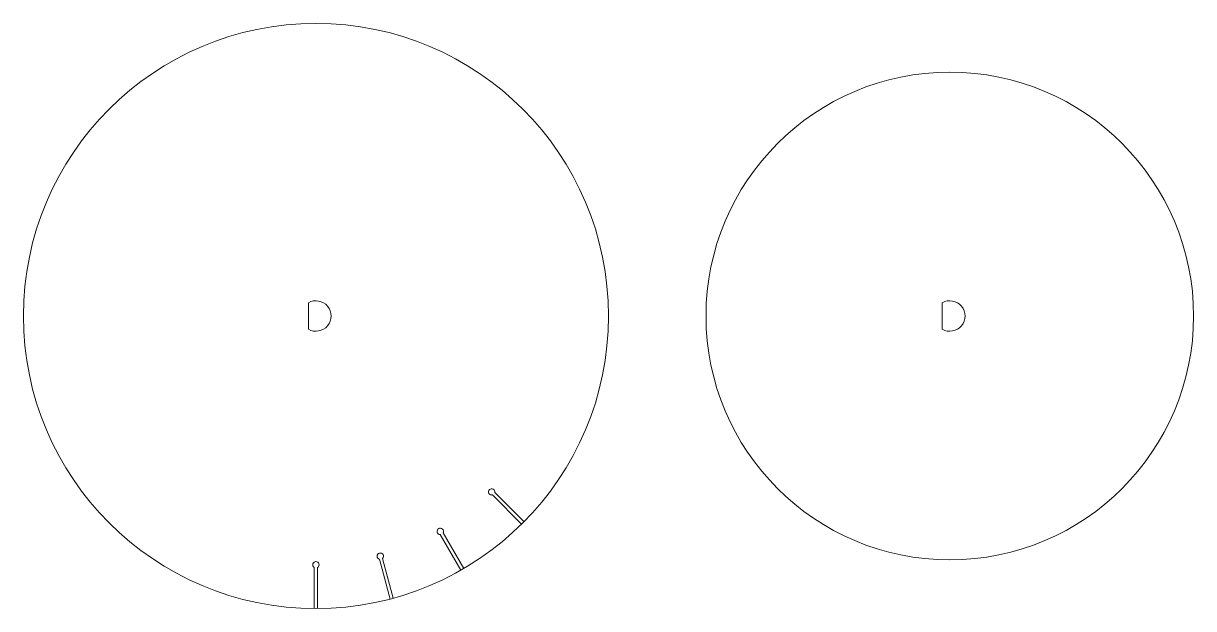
# Model space of a CAD drawing. Header units: millimetres. Extents: x 40 to 280, y -20 to 100.
import ezdxf

# ---------------------------------------------------------------- set-up
doc = ezdxf.new("R2010")
doc.units = ezdxf.units.MM
doc.layers.add('hub_cut', color=7, linetype='CONTINUOUS', lineweight=0, true_color=0x000000)
doc.layers.add('hub_cut_2', color=7, linetype='CONTINUOUS', lineweight=0, true_color=0x000000)

msp = doc.modelspace()

# ---------------------------------------------------------------- linework, layer by layer
at = {"layer": 'hub_cut'}
msp.add_line((228.45, 42.71), (228.45, 37.29), dxfattribs=at)
msp.add_circle((230, 40), 50, dxfattribs=at)
msp.add_arc((230, 40), 3.12, 240.2643, 119.7357, dxfattribs=at)
at = {"layer": 'hub_cut_2'}
for p, q in [((98.45, 42.71), (98.45, 37.29)), ((142.18, -2.67), (136.2, 3.3)), ((142.67, -2.18), (136.7, 3.8)), ((130.3, -11.79), (126.08, -4.47)), ((129.7, -12.14), (125.47, -4.82)), ((99.65, -20), (99.65, -11.55)), ((100.35, -20), (100.35, -11.55)), ((115.19, -18.05), (113, -9.88)), ((115.87, -17.86), (113.68, -9.7))]:
    msp.add_line(p, q, dxfattribs=at)
msp.add_circle((100, 40), 60, dxfattribs=at)
for centre, radius, start, end in [((100, 40), 3.12, 240.2643, 119.7357), ((136.06, 3.94), 0.65, 347.579, 282.421), ((125.5, -4.17), 0.65, 332.579, 267.421), ((113.2, -9.26), 0.65, 317.579, 252.421), ((100, -11), 0.65, 302.579, 237.421)]:
    msp.add_arc(centre, radius, start, end, dxfattribs=at)

doc.saveas('drawing.dxf')
